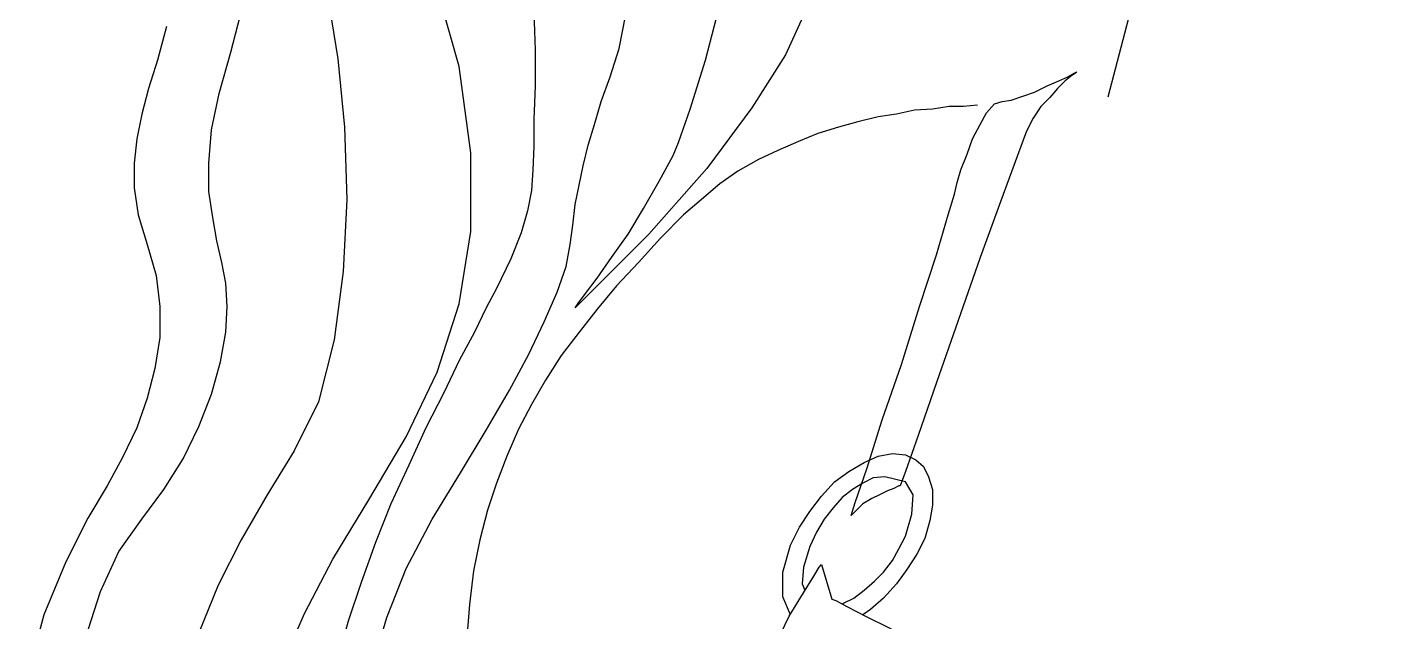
# Model space of a CAD drawing. Header units: millimetres. Extents: x -1542.5 to -1541.47, y 1782.13 to 1783.9.
# Drawn here: x -1542.1449 to -1541.9558, y 1783.4545 to 1783.5374 of the extents above; entities that cross this region are included whole.
import ezdxf

# ---------------------------------------------------------------- set-up
doc = ezdxf.new("R2010")
doc.units = ezdxf.units.MM
doc.header["$LTSCALE"] = 10
doc.layers.add('Humanos', color=2, linetype='Continuous')

msp = doc.modelspace()

# ---------------------------------------------------------------- linework, layer by layer
at = {"layer": 'Humanos'}
msp.add_line((-1541.99423, 1783.52768), (-1541.98453, 1783.56488), dxfattribs=at)
for points in [[(-1542.1091, 1783.44905), (-1542.10623, 1783.45571), (-1542.10228, 1783.46325), (-1542.09724, 1783.47152), (-1542.09203, 1783.48033), (-1542.08772, 1783.48931), (-1542.08467, 1783.49884), (-1542.08305, 1783.5089), (-1542.08305, 1783.51986), (-1542.08467, 1783.5319), (-1542.08844, 1783.5452)], [(-1542.10299, 1783.54161), (-1542.10156, 1783.53298), (-1542.10066, 1783.52345), (-1542.1003, 1783.51339), (-1542.10084, 1783.50333), (-1542.10209, 1783.49381), (-1542.10425, 1783.48518), (-1542.10767, 1783.47835), (-1542.11144, 1783.47224), (-1542.11504, 1783.46595), (-1542.11827, 1783.45966), (-1542.12096, 1783.45301)], [(-1542.13678, 1783.45211), (-1542.13463, 1783.45876), (-1542.13211, 1783.46433), (-1542.12887, 1783.46883), (-1542.12582, 1783.47296), (-1542.12312, 1783.47727), (-1542.12096, 1783.48176), (-1542.11917, 1783.48625), (-1542.11791, 1783.49075), (-1542.11719, 1783.49488), (-1542.11701, 1783.49847), (-1542.11719, 1783.50171), (-1542.11773, 1783.50459), (-1542.11845, 1783.50764), (-1542.11899, 1783.51088), (-1542.11953, 1783.51447), (-1542.11953, 1783.51843), (-1542.11917, 1783.52309), (-1542.11809, 1783.52813), (-1542.11647, 1783.53388), (-1542.11486, 1783.54017)], [(-1542.07424, 1783.53945), (-1542.07406, 1783.53424), (-1542.07406, 1783.5292), (-1542.07424, 1783.52454), (-1542.07424, 1783.52076), (-1542.07442, 1783.51753), (-1542.0746, 1783.51465), (-1542.07514, 1783.51178), (-1542.07604, 1783.50872), (-1542.07747, 1783.50512), (-1542.07945, 1783.50099), (-1542.08089, 1783.4983), (-1542.08251, 1783.49488), (-1542.08467, 1783.49093), (-1542.08682, 1783.48644), (-1542.08933, 1783.48159), (-1542.09168, 1783.47637), (-1542.09419, 1783.47098), (-1542.09634, 1783.46559), (-1542.09832, 1783.46001), (-1542.10012, 1783.45463), (-1542.10156, 1783.44941)], [(-1542.03597, 1783.54053), (-1542.0392, 1783.53352), (-1542.04387, 1783.52615), (-1542.05016, 1783.5177), (-1542.05824, 1783.50854), (-1542.06849, 1783.4983), (-1542.06813, 1783.49884), (-1542.06705, 1783.50027), (-1542.06544, 1783.50243), (-1542.06346, 1783.50531), (-1542.06112, 1783.50854), (-1542.05897, 1783.51213), (-1542.05681, 1783.51591), (-1542.05484, 1783.5195)], [(-1542.05484, 1783.5195), (-1542.05411, 1783.5213), (-1542.05249, 1783.52597), (-1542.05034, 1783.5328), (-1542.04818, 1783.54125)], [(-1542.0967, 1783.44851), (-1542.09473, 1783.45516), (-1542.09203, 1783.46199), (-1542.08844, 1783.46883), (-1542.08448, 1783.47529), (-1542.08089, 1783.48122), (-1542.07766, 1783.4868), (-1542.07496, 1783.49183), (-1542.07281, 1783.49632), (-1542.071, 1783.50045), (-1542.06975, 1783.50405), (-1542.06921, 1783.5071), (-1542.06885, 1783.5098), (-1542.06849, 1783.51268), (-1542.06795, 1783.51537), (-1542.06741, 1783.51807), (-1542.0667, 1783.52094), (-1542.0658, 1783.52382), (-1542.0649, 1783.52705), (-1542.06364, 1783.53046), (-1542.06238, 1783.53442), (-1542.06148, 1783.53891)], [(-1542.12546, 1783.53747), (-1542.12672, 1783.5328), (-1542.12797, 1783.52885), (-1542.12887, 1783.52525), (-1542.12959, 1783.52184), (-1542.12995, 1783.51843), (-1542.12995, 1783.51501), (-1542.12941, 1783.51123), (-1542.12816, 1783.5071), (-1542.1269, 1783.50279), (-1542.12636, 1783.49847), (-1542.12636, 1783.49416), (-1542.12707, 1783.48985), (-1542.12816, 1783.48572), (-1542.12959, 1783.48159), (-1542.13157, 1783.47745), (-1542.13373, 1783.47349), (-1542.13642, 1783.469), (-1542.13948, 1783.46289), (-1542.14253, 1783.45552), (-1542.14487, 1783.4469)], [(-1542.03003, 1783.46936), (-1542.02949, 1783.47116), (-1542.02787, 1783.47584), (-1542.02572, 1783.48266), (-1542.02302, 1783.49039), (-1542.02051, 1783.49847), (-1542.01817, 1783.50567), (-1542.01655, 1783.51123), (-1542.01565, 1783.51411), (-1542.01529, 1783.51573), (-1542.01476, 1783.51753), (-1542.01386, 1783.51969), (-1542.01314, 1783.52184), (-1542.01207, 1783.52382), (-1542.01117, 1783.52543), (-1542.01009, 1783.52669), (-1542.00901, 1783.52705), (-1542.00775, 1783.52723), (-1542.00613, 1783.52777), (-1542.00452, 1783.52831), (-1542.00272, 1783.5292), (-1542.00111, 1783.52993), (-1541.99985, 1783.53046), (-1541.99895, 1783.531), (-1541.99859, 1783.53118), (-1541.99877, 1783.531), (-1541.99931, 1783.53065), (-1542.00021, 1783.52993), (-1542.00128, 1783.52885), (-1542.00236, 1783.52759), (-1542.00362, 1783.52633), (-1542.0047, 1783.52471), (-1542.0056, 1783.52292), (-1542.00686, 1783.5195), (-1542.00919, 1783.51321), (-1542.01207, 1783.50531), (-1542.01512, 1783.4965), (-1542.01817, 1783.48787), (-1542.02069, 1783.4805), (-1542.02249, 1783.47547), (-1542.0232, 1783.47349), (-1542.02338, 1783.47349), (-1542.0241, 1783.47313), (-1542.025, 1783.47278), (-1542.02608, 1783.47224), (-1542.02715, 1783.4717), (-1542.02841, 1783.47098), (-1542.02931, 1783.47008), (-1542.03003, 1783.46936)], [(-1542.01243, 1783.52651), (-1542.01439, 1783.52633), (-1542.01637, 1783.52633), (-1542.01871, 1783.52597), (-1542.02123, 1783.5258), (-1542.02374, 1783.52525), (-1542.02626, 1783.52489), (-1542.02913, 1783.52418), (-1542.03183, 1783.52345), (-1542.03471, 1783.52256), (-1542.0374, 1783.52148), (-1542.04027, 1783.52022), (-1542.04297, 1783.51896), (-1542.04585, 1783.51734), (-1542.04836, 1783.51555), (-1542.05088, 1783.51339), (-1542.05339, 1783.51123), (-1542.05663, 1783.508), (-1542.05969, 1783.50459), (-1542.06274, 1783.50135), (-1542.06544, 1783.49811), (-1542.06795, 1783.49488), (-1542.07047, 1783.49165), (-1542.07262, 1783.48823), (-1542.0746, 1783.48482), (-1542.0764, 1783.4814), (-1542.07801, 1783.47763), (-1542.07945, 1783.47386), (-1542.08071, 1783.47008), (-1542.08179, 1783.46595), (-1542.08269, 1783.46163), (-1542.08322, 1783.45697), (-1542.08358, 1783.45229)], [(-1542.03848, 1783.45552), (-1542.03956, 1783.45804), (-1542.03956, 1783.46146), (-1542.03848, 1783.46523), (-1542.03722, 1783.46774), (-1542.03578, 1783.4699), (-1542.03416, 1783.47206), (-1542.03237, 1783.47403), (-1542.03039, 1783.47547), (-1542.02824, 1783.47673), (-1542.02626, 1783.47763), (-1542.02428, 1783.47799), (-1542.02249, 1783.47781), (-1542.02104, 1783.47709), (-1542.01997, 1783.47619), (-1542.01925, 1783.47475), (-1542.01871, 1783.47296), (-1542.01871, 1783.4708), (-1542.01907, 1783.46864), (-1542.01979, 1783.46613), (-1542.02087, 1783.46398), (-1542.0223, 1783.46182), (-1542.02374, 1783.45984), (-1542.02554, 1783.45786), (-1542.02734, 1783.45624), (-1542.02841, 1783.45552), (-1542.02841, 1783.45552)], [(-1542.03129, 1783.45697), (-1542.03111, 1783.45714), (-1542.02967, 1783.45786), (-1542.02824, 1783.45894), (-1542.0268, 1783.4602), (-1542.02554, 1783.46146), (-1542.02428, 1783.46307), (-1542.02338, 1783.46469), (-1542.02249, 1783.46649), (-1542.02159, 1783.46954), (-1542.0214, 1783.47224), (-1542.02249, 1783.47403), (-1542.02536, 1783.47475), (-1542.02698, 1783.47458), (-1542.02841, 1783.47386), (-1542.02986, 1783.47296), (-1542.03129, 1783.47188), (-1542.03255, 1783.47044), (-1542.03381, 1783.46883), (-1542.03488, 1783.46702), (-1542.03578, 1783.46505), (-1542.03668, 1783.46217), (-1542.03686, 1783.45984), (-1542.0365, 1783.45894), (-1542.0365, 1783.45894)], [(-1542.04099, 1783.45049), (-1542.03866, 1783.45535), (-1542.03668, 1783.45858), (-1542.03524, 1783.46092), (-1542.03452, 1783.46217), (-1542.03416, 1783.46253), (-1542.03273, 1783.45768)], [(-1542.03273, 1783.45768), (-1542.03219, 1783.4575), (-1542.03057, 1783.45661), (-1542.02805, 1783.45535), (-1542.02482, 1783.45373), (-1542.02087, 1783.45157), (-1542.01637, 1783.44905), (-1542.01135, 1783.44618), (-1542.00613, 1783.44295), (-1542.00093, 1783.43935), (-1541.99553, 1783.43558), (-1541.99014, 1783.43144), (-1541.98511, 1783.42713), (-1541.98044, 1783.42246), (-1541.97613, 1783.41778), (-1541.97235, 1783.41276), (-1541.96948, 1783.40772), (-1541.94917, 1783.40556)]]:
    msp.add_lwpolyline(points, dxfattribs=at)

doc.saveas('drawing.dxf')
